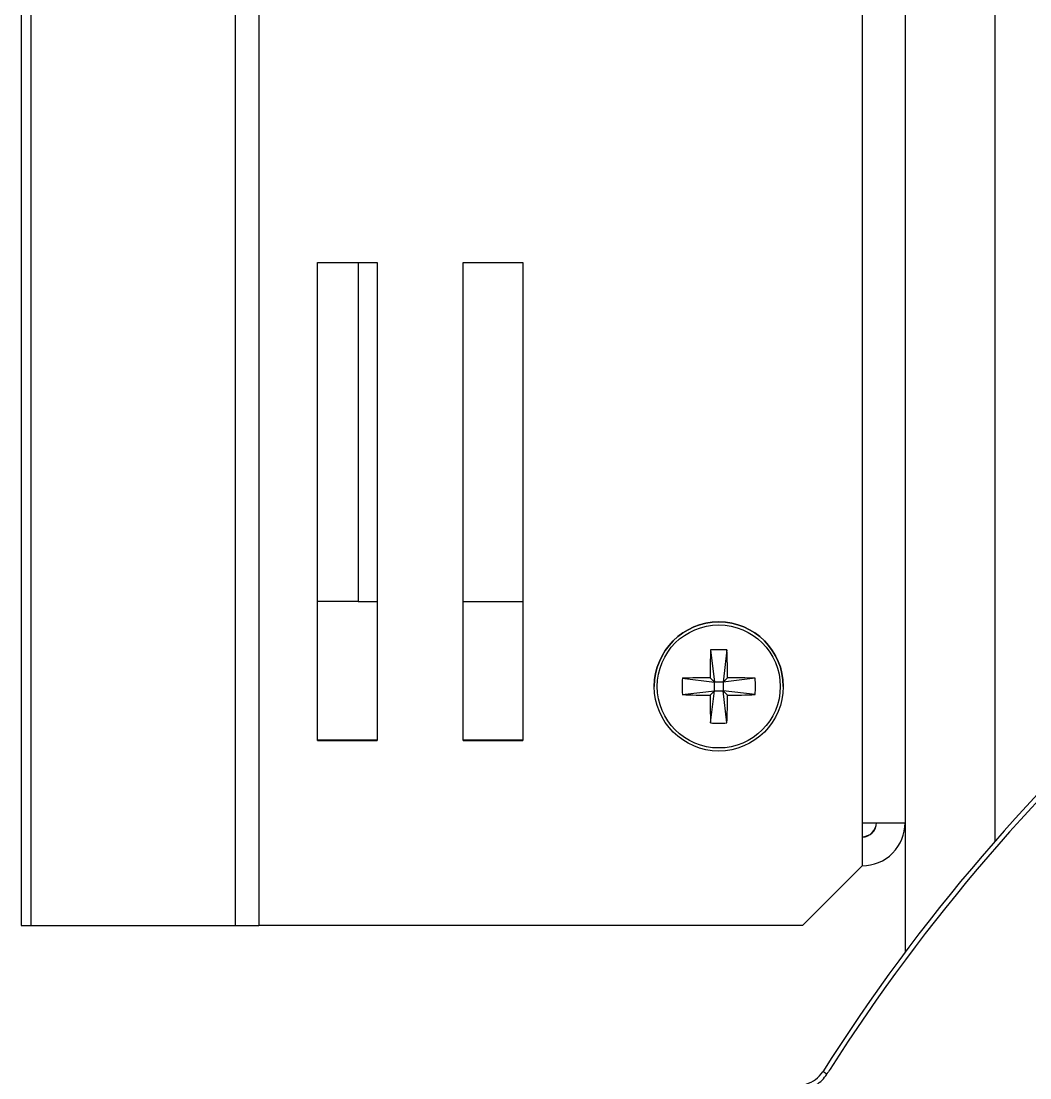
# Model space of a CAD drawing. Extents: x 12.3 to 108.7, y 1.1 to 80.4.
# Drawn here: x 42.93 to 45.041, y 33.99 to 36.201 of the extents above; entities that cross this region are included whole.
import ezdxf

# ---------------------------------------------------------------- set-up
doc = ezdxf.new("R2010")
doc.units = 0
doc.header["$MEASUREMENT"] = 0
doc.layers.add('OBJECT', color=7, linetype='CONTINUOUS')

msp = doc.modelspace()

# ---------------------------------------------------------------- linework, layer by layer
at = {"layer": 'OBJECT'}
for p, q in [((42.9298, 41.0842), (42.9298, 34.3092)), ((42.9503, 41.0842), (42.9503, 34.3092)), ((43.3777, 41.0841), (43.3777, 34.3091)), ((43.4272, 41.0841), (43.4272, 34.3091)), ((44.6898, 40.9591), (44.6898, 34.4341)), ((44.7798, 40.8691), (44.7798, 34.5241)), ((44.9678, 40.2083), (44.9678, 34.4854)), ((43.5498, 35.6961), (43.6748, 35.6961)), ((43.5498, 34.6961), (43.5498, 35.6961)), ((43.6348, 35.6961), (43.6348, 34.9867)), ((43.6748, 35.6961), (43.6748, 34.6961)), ((43.8548, 35.6961), (43.9798, 35.6961)), ((43.8548, 34.6961), (43.8548, 35.6961)), ((43.9798, 35.6961), (43.9798, 34.6961)), ((43.6348, 34.9867), (43.5498, 34.9867)), ((43.6348, 34.9867), (43.6748, 34.9867)), ((43.8548, 34.9867), (43.9798, 34.9867)), ((44.3727, 34.8854), (44.3806, 34.8184)), ((44.4069, 34.8854), (44.3991, 34.8184)), ((44.3135, 34.8262), (44.3806, 34.8184)), ((44.3715, 34.8274), (44.3806, 34.8184)), ((44.3991, 34.8184), (44.3806, 34.8184)), ((44.3806, 34.7999), (44.3806, 34.8184)), ((44.3991, 34.8184), (44.4082, 34.8274)), ((44.4661, 34.8262), (44.3991, 34.8184)), ((44.3991, 34.8184), (44.3991, 34.7999)), ((44.2548, 34.8091), (44.2548, 34.8091)), ((44.3135, 34.792), (44.3806, 34.7999)), ((44.3806, 34.7999), (44.3715, 34.7907)), ((44.3727, 34.7328), (44.3806, 34.7999)), ((44.3806, 34.7999), (44.3991, 34.7999)), ((44.4069, 34.7328), (44.3991, 34.7999)), ((44.4082, 34.7907), (44.3991, 34.7999)), ((44.4661, 34.792), (44.3991, 34.7999)), ((44.5248, 34.8091), (44.5248, 34.8091)), ((43.6748, 34.6968), (43.5498, 34.6968)), ((43.6748, 34.6968), (43.5498, 34.6968)), ((43.6748, 34.6961), (43.5498, 34.6961)), ((43.5498, 34.6961), (43.6748, 34.6961)), ((43.9798, 34.6968), (43.8548, 34.6968)), ((43.9798, 34.6968), (43.8548, 34.6968)), ((43.9798, 34.6961), (43.8548, 34.6961)), ((43.8548, 34.6961), (43.9798, 34.6961)), ((44.6898, 34.5241), (44.7798, 34.5241)), ((44.7798, 34.5241), (44.7798, 34.2536)), ((44.5648, 34.3091), (44.6898, 34.4341)), ((42.9503, 34.3092), (43.3777, 34.3091)), ((44.5648, 34.3091), (43.4272, 34.3091))]:
    msp.add_line(p, q, dxfattribs=at)
at = {"layer": 'OBJECT', "flags": 128}
msp.add_lwpolyline([(43.3777, 34.3091), (43.3828, 34.3091), (43.3883, 34.3091), (43.3942, 34.3091), (43.4004, 34.3091), (43.4069, 34.3091), (43.4136, 34.3091), (43.4204, 34.3091), (43.4272, 34.3091)], dxfattribs=at)
at = {"layer": 'OBJECT'}
for radius in [0.135, 0.1287]:
    msp.add_circle((44.3898, 34.8091), radius, dxfattribs=at)
for centre, radius, start, end in [((47.8816, 31.9309), 3.875, 114.5425, 147.6669), ((47.8817, 31.9309), 3.865, 114.7182, 147.4788), ((47.7451, 32.6894), 2.757, 92.0733, 235.7196), ((47.7451, 32.6894), 2.7541, 92.0733, 235.8116), ((44.3898, 34.8091), 0.135, 360, 180), ((46.5029, 34.8111), 2.1315, 178.0043, 179.5616), ((44.3898, 34.5569), 0.3289, 87.0156, 92.9844), ((42.2758, 34.8111), 2.1324, 0.4385, 1.9951), ((44.6417, 34.8091), 0.3286, 177.0135, 182.9865), ((44.3878, 32.6908), 2.1367, 90.4381, 91.9915), ((44.3918, 32.6908), 2.1367, 88.0085, 89.5619), ((44.1379, 34.8091), 0.3286, 357.0135, 2.9865), ((44.3878, 36.9195), 2.1288, 268.0012, 269.5604), ((46.5024, 34.807), 2.131, 180.4384, 181.9959), ((42.2763, 34.8071), 2.1319, 358.0047, 359.5616), ((44.3918, 36.9195), 2.1288, 270.4395, 271.9988), ((44.3898, 35.061), 0.3286, 267.0132, 272.9868), ((44.6898, 34.5241), 0.03, 270, 0), ((44.6898, 34.5241), 0.09, 269.9999, 0), ((44.6898, 34.5248), 0.03, 269.9999, 358.7236), ((42.9476, 52.5165), 18.2073, 269.94397, 270.00849), ((44.5567, 34.0355), 0.06, 285.3093, 327.6669), ((44.5568, 34.0355), 0.07, 301.7007, 327.6669), ((44.3239, 33.5414), 0.5421, 57.3998, 58.4646), ((47.8817, 31.9309), 3.865, 147.4788, 147.6669)]:
    msp.add_arc(centre, radius, start, end, dxfattribs=at)
msp.add_ellipse((47.7208, 32.6894), major_axis=(2.8088, 0), ratio=0.999963, start_param=1.597715, end_param=4.086319, dxfattribs=at)

doc.saveas('drawing.dxf')
